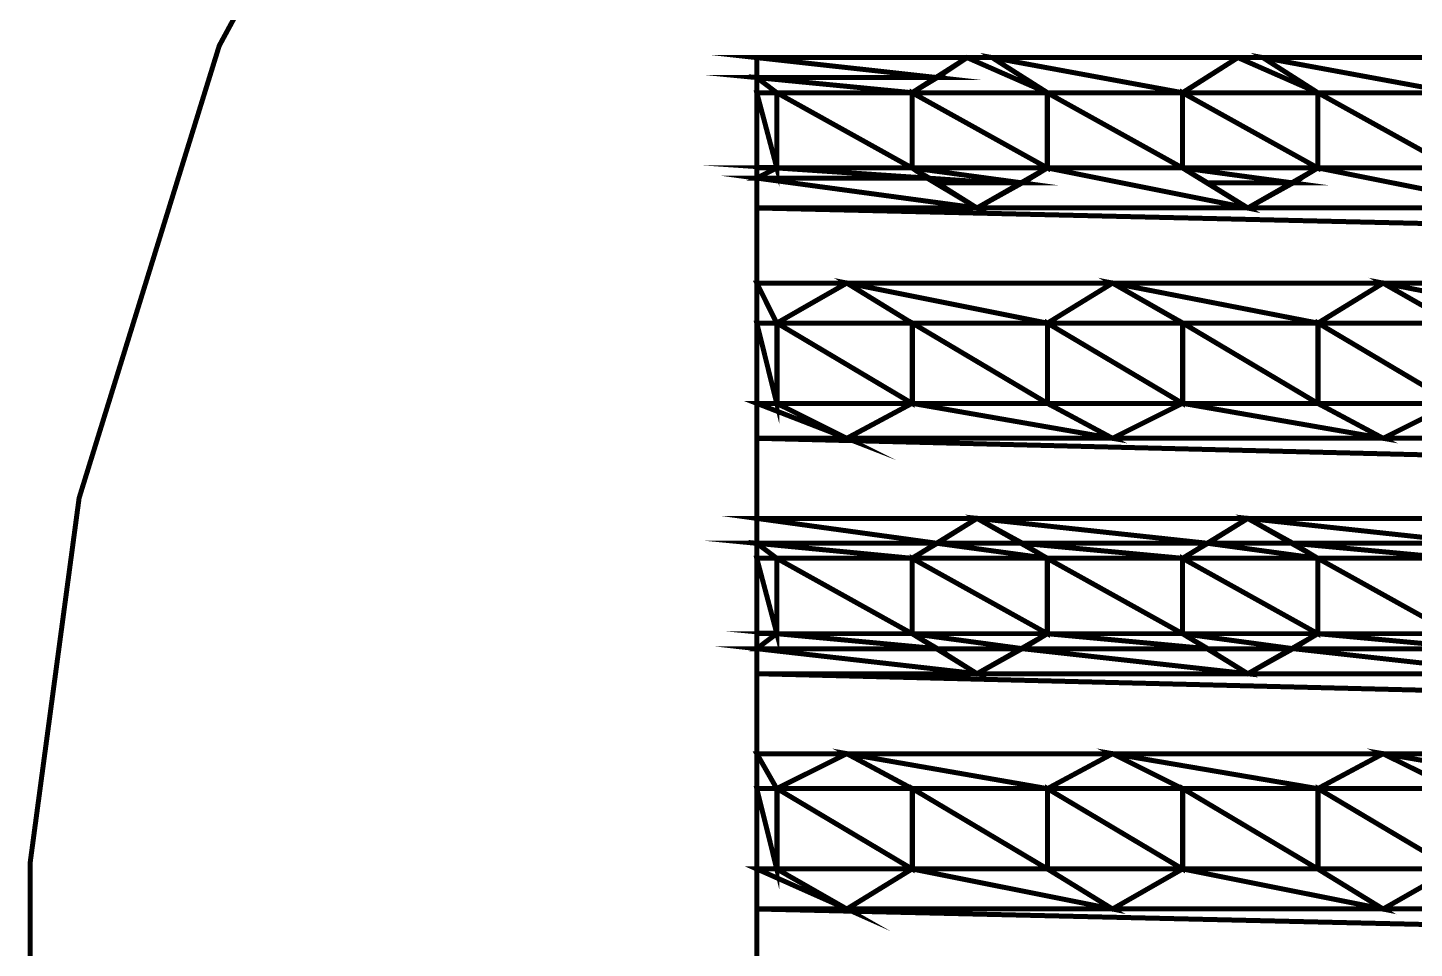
# Model space of a CAD drawing. Header units: metres. Extents: x -593 to 248, y 430 to 1024.
# Drawn here: x -419.26 to -407.53, y 550.85 to 558.65 of the extents above; entities that cross this region are included whole.
import ezdxf

# ---------------------------------------------------------------- set-up
doc = ezdxf.new("R2010")
doc.units = ezdxf.units.M
doc.header["$MEASUREMENT"] = 0
for name, color, linetype in [('C00-00-00-BLACK', 7, 'Continuous'), ('C00-7E-FF', 150, 'Continuous'), ('C62-64-65', 252, 'Continuous'), ('C93-95-97', 253, 'Continuous')]:
    doc.layers.add(name, color=color, linetype=linetype)

msp = doc.modelspace()

# ---------------------------------------------------------------- linework, layer by layer
at = {"layer": 'C00-00-00-BLACK', "const_width": 0.0423}
for points in [[(-413.091, 558.395), (-385.736, 558.395)], [(-413.091, 544.914), (-413.091, 558.395)], [(-411.777, 558.098), (-411.311, 558.395)], [(-411.099, 558.395), (-410.631, 558.098)], [(-409.488, 558.098), (-409.019, 558.395)], [(-408.808, 558.395), (-408.343, 558.098)], [(-413.091, 558.226), (-412.922, 558.098)], [(-412.922, 558.098), (-412.922, 557.461)], [(-411.777, 558.098), (-411.777, 557.461)], [(-410.631, 558.098), (-410.631, 557.461)], [(-409.488, 558.098), (-409.488, 557.461)], [(-408.343, 558.098), (-408.343, 557.461)], [(-413.091, 557.375), (-412.922, 557.461)], [(-411.777, 557.461), (-411.227, 557.122)], [(-411.227, 557.122), (-410.631, 557.461)], [(-409.488, 557.461), (-408.935, 557.122)], [(-408.935, 557.122), (-408.343, 557.461)], [(-412.922, 556.147), (-412.329, 556.486)], [(-412.329, 556.486), (-411.777, 556.147)], [(-410.631, 556.147), (-410.08, 556.486)], [(-410.08, 556.486), (-409.488, 556.147)], [(-408.343, 556.147), (-407.79, 556.486)], [(-407.79, 556.486), (-407.196, 556.147)], [(-412.922, 556.147), (-412.922, 555.468)], [(-411.777, 556.147), (-411.777, 555.468)], [(-410.631, 556.147), (-410.631, 555.468)], [(-409.488, 556.147), (-409.488, 555.468)], [(-408.343, 556.147), (-408.343, 555.468)], [(-412.922, 555.468), (-412.329, 555.172)], [(-412.329, 555.172), (-411.777, 555.468)], [(-410.631, 555.468), (-410.08, 555.172)], [(-410.08, 555.172), (-409.488, 555.468)], [(-408.343, 555.468), (-407.79, 555.172)], [(-407.79, 555.172), (-407.196, 555.468)], [(-411.777, 554.156), (-411.227, 554.494)], [(-411.227, 554.494), (-410.631, 554.156)], [(-409.488, 554.156), (-408.935, 554.494)], [(-408.935, 554.494), (-408.343, 554.156)], [(-413.091, 554.283), (-412.922, 554.156)], [(-412.922, 554.156), (-412.922, 553.518)], [(-411.777, 554.156), (-411.777, 553.518)], [(-410.631, 554.156), (-410.631, 553.518)], [(-409.488, 554.156), (-409.488, 553.518)], [(-408.343, 554.156), (-408.343, 553.518)], [(-413.091, 553.391), (-412.922, 553.518)], [(-411.777, 553.518), (-411.227, 553.179)], [(-411.227, 553.179), (-410.631, 553.518)], [(-409.488, 553.518), (-408.935, 553.179)], [(-408.935, 553.179), (-408.343, 553.518)], [(-412.922, 552.206), (-412.329, 552.502)], [(-412.329, 552.502), (-411.777, 552.206)], [(-410.631, 552.206), (-410.08, 552.502)], [(-410.08, 552.502), (-409.488, 552.206)], [(-408.343, 552.206), (-407.79, 552.502)], [(-407.79, 552.502), (-407.196, 552.206)], [(-412.922, 552.206), (-412.922, 551.526)], [(-411.777, 552.206), (-411.777, 551.526)], [(-410.631, 552.206), (-410.631, 551.526)], [(-409.488, 552.206), (-409.488, 551.526)], [(-408.343, 552.206), (-408.343, 551.526)], [(-412.922, 551.526), (-412.329, 551.187)], [(-412.329, 551.187), (-411.777, 551.526)], [(-410.631, 551.526), (-410.08, 551.187)], [(-410.08, 551.187), (-409.488, 551.526)], [(-408.343, 551.526), (-407.79, 551.187)], [(-407.79, 551.187), (-407.196, 551.526)]]:
    msp.add_lwpolyline(points, dxfattribs=at)
at = {"layer": 'C00-7E-FF', "const_width": 0.0423}
msp.add_lwpolyline([(-415.763, 561.96), (-417.64, 558.496), (-418.826, 554.667), (-419.24, 551.582), (-419.24, 550.553), (-419.24, 549.529), (-418.826, 546.453), (-417.64, 542.635), (-415.763, 539.178), (-413.277, 536.167), (-410.265, 533.683), (-406.806, 531.806), (-402.986, 530.621), (-399.91, 530.206), (-398.884, 530.206), (-397.856, 530.206), (-394.769, 530.621), (-390.938, 531.806)], dxfattribs=at)
at = {"layer": 'C62-64-65', "const_width": 0.0423}
for points in [[(-411.311, 558.395), (-410.634, 558.098), (-411.777, 558.098), (-411.311, 558.395)], [(-411.099, 558.395), (-411.311, 558.395), (-410.634, 558.098), (-411.099, 558.395)], [(-409.019, 558.395), (-408.343, 558.098), (-409.485, 558.098), (-409.019, 558.395)], [(-408.808, 558.395), (-409.019, 558.395), (-408.343, 558.098), (-408.808, 558.395)], [(-413.091, 558.226), (-412.922, 558.098), (-413.091, 558.098), (-413.091, 558.226)], [(-413.091, 558.098), (-412.922, 557.464), (-413.091, 557.464), (-413.091, 558.098)], [(-412.922, 558.098), (-413.091, 558.098), (-412.922, 557.464), (-412.922, 558.098)], [(-410.631, 558.098), (-411.777, 558.098), (-410.631, 557.461), (-410.631, 558.098)], [(-411.777, 558.098), (-410.631, 557.461), (-411.777, 557.461), (-411.777, 558.098)], [(-408.343, 558.098), (-409.488, 558.098), (-408.343, 557.461), (-408.343, 558.098)], [(-409.488, 558.098), (-408.343, 557.461), (-409.488, 557.461), (-409.488, 558.098)], [(-413.091, 557.461), (-412.922, 557.461), (-413.091, 557.375), (-413.091, 557.461)], [(-410.631, 557.461), (-411.777, 557.461), (-410.842, 557.334), (-410.631, 557.461)], [(-411.777, 557.461), (-410.842, 557.334), (-411.562, 557.334), (-411.777, 557.461)], [(-408.343, 557.461), (-409.488, 557.461), (-408.553, 557.334), (-408.343, 557.461)], [(-409.488, 557.461), (-408.553, 557.334), (-409.274, 557.334), (-409.488, 557.461)], [(-411.564, 557.334), (-410.845, 557.334), (-411.227, 557.122), (-411.564, 557.334)], [(-409.277, 557.334), (-408.553, 557.334), (-408.935, 557.122), (-409.277, 557.334)], [(-412.329, 556.486), (-411.777, 556.147), (-412.922, 556.147), (-412.329, 556.486)], [(-410.08, 556.486), (-409.488, 556.147), (-410.631, 556.147), (-410.08, 556.486)], [(-407.79, 556.486), (-407.196, 556.147), (-408.343, 556.147), (-407.79, 556.486)], [(-411.777, 556.147), (-412.919, 556.147), (-411.777, 555.468), (-411.777, 556.147)], [(-412.919, 556.147), (-411.777, 555.468), (-412.919, 555.468), (-412.919, 556.147)], [(-409.488, 556.147), (-410.631, 556.147), (-409.488, 555.468), (-409.488, 556.147)], [(-410.631, 556.147), (-409.488, 555.468), (-410.631, 555.468), (-410.631, 556.147)], [(-407.196, 556.147), (-408.34, 556.147), (-407.196, 555.468), (-407.196, 556.147)], [(-408.34, 556.147), (-407.196, 555.468), (-408.34, 555.468), (-408.34, 556.147)], [(-412.922, 555.468), (-411.777, 555.468), (-412.329, 555.172), (-412.922, 555.468)], [(-410.631, 555.468), (-409.488, 555.468), (-410.08, 555.172), (-410.631, 555.468)], [(-408.343, 555.468), (-407.196, 555.468), (-407.79, 555.172), (-408.343, 555.468)], [(-411.227, 554.494), (-410.845, 554.283), (-411.564, 554.283), (-411.227, 554.494)], [(-408.935, 554.494), (-408.553, 554.283), (-409.277, 554.283), (-408.935, 554.494)], [(-413.091, 554.283), (-412.922, 554.156), (-413.091, 554.156), (-413.091, 554.283)], [(-413.091, 554.156), (-412.922, 553.521), (-413.091, 553.521), (-413.091, 554.156)], [(-410.845, 554.283), (-411.564, 554.283), (-410.634, 554.156), (-410.845, 554.283)], [(-411.564, 554.283), (-410.634, 554.156), (-411.779, 554.156), (-411.564, 554.283)], [(-408.553, 554.283), (-409.274, 554.283), (-408.343, 554.156), (-408.553, 554.283)], [(-409.274, 554.283), (-408.343, 554.156), (-409.488, 554.156), (-409.274, 554.283)], [(-412.922, 554.156), (-413.091, 554.156), (-412.922, 553.521), (-412.922, 554.156)], [(-410.631, 554.156), (-411.777, 554.156), (-410.631, 553.518), (-410.631, 554.156)], [(-411.777, 554.156), (-410.631, 553.518), (-411.777, 553.518), (-411.777, 554.156)], [(-408.343, 554.156), (-409.488, 554.156), (-408.343, 553.518), (-408.343, 554.156)], [(-409.488, 554.156), (-408.343, 553.518), (-409.488, 553.518), (-409.488, 554.156)], [(-413.091, 553.518), (-412.922, 553.518), (-413.091, 553.391), (-413.091, 553.518)], [(-410.631, 553.518), (-411.777, 553.518), (-410.842, 553.391), (-410.631, 553.518)], [(-411.777, 553.518), (-410.842, 553.391), (-411.562, 553.391), (-411.777, 553.518)], [(-408.343, 553.518), (-409.488, 553.518), (-408.553, 553.391), (-408.343, 553.518)], [(-409.488, 553.518), (-408.553, 553.391), (-409.274, 553.391), (-409.488, 553.518)], [(-411.564, 553.391), (-410.845, 553.391), (-411.227, 553.179), (-411.564, 553.391)], [(-409.277, 553.391), (-408.553, 553.391), (-408.935, 553.179), (-409.277, 553.391)], [(-412.329, 552.502), (-411.777, 552.206), (-412.922, 552.206), (-412.329, 552.502)], [(-410.08, 552.502), (-409.488, 552.206), (-410.631, 552.206), (-410.08, 552.502)], [(-407.79, 552.502), (-407.196, 552.206), (-408.343, 552.206), (-407.79, 552.502)], [(-411.777, 552.206), (-412.919, 552.206), (-411.777, 551.526), (-411.777, 552.206)], [(-412.919, 552.206), (-411.777, 551.526), (-412.919, 551.526), (-412.919, 552.206)], [(-409.488, 552.206), (-410.631, 552.206), (-409.488, 551.526), (-409.488, 552.206)], [(-410.631, 552.206), (-409.488, 551.526), (-410.631, 551.526), (-410.631, 552.206)], [(-407.196, 552.206), (-408.34, 552.206), (-407.196, 551.526), (-407.196, 552.206)], [(-408.34, 552.206), (-407.196, 551.526), (-408.34, 551.526), (-408.34, 552.206)], [(-412.922, 551.526), (-411.777, 551.526), (-412.329, 551.187), (-412.922, 551.526)], [(-410.631, 551.526), (-409.488, 551.526), (-410.08, 551.187), (-410.631, 551.526)], [(-408.343, 551.526), (-407.196, 551.526), (-407.79, 551.187), (-408.343, 551.526)]]:
    msp.add_lwpolyline(points, close=True, dxfattribs=at)
at = {"layer": 'C62-64-65'}
for points in [[(-411.311, 558.395), (-410.634, 558.098), (-411.777, 558.098), (-411.311, 558.395)], [(-411.099, 558.395), (-411.311, 558.395), (-410.634, 558.098), (-411.099, 558.395)], [(-409.019, 558.395), (-408.343, 558.098), (-409.485, 558.098), (-409.019, 558.395)], [(-408.808, 558.395), (-409.019, 558.395), (-408.343, 558.098), (-408.808, 558.395)], [(-413.091, 558.226), (-412.922, 558.098), (-413.091, 558.098), (-413.091, 558.226)], [(-412.922, 558.098), (-413.091, 558.098), (-412.922, 557.464), (-412.922, 558.098)], [(-413.091, 558.098), (-412.922, 557.464), (-413.091, 557.464), (-413.091, 558.098)], [(-410.631, 558.098), (-411.777, 558.098), (-410.631, 557.461), (-410.631, 558.098)], [(-411.777, 558.098), (-410.631, 557.461), (-411.777, 557.461), (-411.777, 558.098)], [(-408.343, 558.098), (-409.488, 558.098), (-408.343, 557.461), (-408.343, 558.098)], [(-409.488, 558.098), (-408.343, 557.461), (-409.488, 557.461), (-409.488, 558.098)], [(-413.091, 557.461), (-412.922, 557.461), (-413.091, 557.375), (-413.091, 557.461)], [(-410.631, 557.461), (-411.777, 557.461), (-410.842, 557.334), (-410.631, 557.461)], [(-411.777, 557.461), (-410.842, 557.334), (-411.562, 557.334), (-411.777, 557.461)], [(-408.343, 557.461), (-409.488, 557.461), (-408.553, 557.334), (-408.343, 557.461)], [(-409.488, 557.461), (-408.553, 557.334), (-409.274, 557.334), (-409.488, 557.461)], [(-411.564, 557.334), (-410.845, 557.334), (-411.227, 557.122), (-411.564, 557.334)], [(-409.277, 557.334), (-408.553, 557.334), (-408.935, 557.122), (-409.277, 557.334)], [(-412.329, 556.486), (-411.777, 556.147), (-412.922, 556.147), (-412.329, 556.486)], [(-410.08, 556.486), (-409.488, 556.147), (-410.631, 556.147), (-410.08, 556.486)], [(-407.79, 556.486), (-407.196, 556.147), (-408.343, 556.147), (-407.79, 556.486)], [(-411.777, 556.147), (-412.919, 556.147), (-411.777, 555.468), (-411.777, 556.147)], [(-412.919, 556.147), (-411.777, 555.468), (-412.919, 555.468), (-412.919, 556.147)], [(-409.488, 556.147), (-410.631, 556.147), (-409.488, 555.468), (-409.488, 556.147)], [(-410.631, 556.147), (-409.488, 555.468), (-410.631, 555.468), (-410.631, 556.147)], [(-407.196, 556.147), (-408.34, 556.147), (-407.196, 555.468), (-407.196, 556.147)], [(-408.34, 556.147), (-407.196, 555.468), (-408.34, 555.468), (-408.34, 556.147)], [(-412.922, 555.468), (-411.777, 555.468), (-412.329, 555.172), (-412.922, 555.468)], [(-410.631, 555.468), (-409.488, 555.468), (-410.08, 555.172), (-410.631, 555.468)], [(-408.343, 555.468), (-407.196, 555.468), (-407.79, 555.172), (-408.343, 555.468)], [(-411.227, 554.494), (-410.845, 554.283), (-411.564, 554.283), (-411.227, 554.494)], [(-408.935, 554.494), (-408.553, 554.283), (-409.277, 554.283), (-408.935, 554.494)], [(-413.091, 554.283), (-412.922, 554.156), (-413.091, 554.156), (-413.091, 554.283)], [(-411.564, 554.283), (-410.634, 554.156), (-411.779, 554.156), (-411.564, 554.283)], [(-410.845, 554.283), (-411.564, 554.283), (-410.634, 554.156), (-410.845, 554.283)], [(-409.274, 554.283), (-408.343, 554.156), (-409.488, 554.156), (-409.274, 554.283)], [(-408.553, 554.283), (-409.274, 554.283), (-408.343, 554.156), (-408.553, 554.283)], [(-412.922, 554.156), (-413.091, 554.156), (-412.922, 553.521), (-412.922, 554.156)], [(-413.091, 554.156), (-412.922, 553.521), (-413.091, 553.521), (-413.091, 554.156)], [(-410.631, 554.156), (-411.777, 554.156), (-410.631, 553.518), (-410.631, 554.156)], [(-411.777, 554.156), (-410.631, 553.518), (-411.777, 553.518), (-411.777, 554.156)], [(-408.343, 554.156), (-409.488, 554.156), (-408.343, 553.518), (-408.343, 554.156)], [(-409.488, 554.156), (-408.343, 553.518), (-409.488, 553.518), (-409.488, 554.156)], [(-413.091, 553.518), (-412.922, 553.518), (-413.091, 553.391), (-413.091, 553.518)], [(-410.631, 553.518), (-411.777, 553.518), (-410.842, 553.391), (-410.631, 553.518)], [(-411.777, 553.518), (-410.842, 553.391), (-411.562, 553.391), (-411.777, 553.518)], [(-408.343, 553.518), (-409.488, 553.518), (-408.553, 553.391), (-408.343, 553.518)], [(-409.488, 553.518), (-408.553, 553.391), (-409.274, 553.391), (-409.488, 553.518)], [(-411.564, 553.391), (-410.845, 553.391), (-411.227, 553.179), (-411.564, 553.391)], [(-409.277, 553.391), (-408.553, 553.391), (-408.935, 553.179), (-409.277, 553.391)], [(-412.329, 552.502), (-411.777, 552.206), (-412.922, 552.206), (-412.329, 552.502)], [(-410.08, 552.502), (-409.488, 552.206), (-410.631, 552.206), (-410.08, 552.502)], [(-407.79, 552.502), (-407.196, 552.206), (-408.343, 552.206), (-407.79, 552.502)], [(-411.777, 552.206), (-412.919, 552.206), (-411.777, 551.526), (-411.777, 552.206)], [(-412.919, 552.206), (-411.777, 551.526), (-412.919, 551.526), (-412.919, 552.206)], [(-409.488, 552.206), (-410.631, 552.206), (-409.488, 551.526), (-409.488, 552.206)], [(-410.631, 552.206), (-409.488, 551.526), (-410.631, 551.526), (-410.631, 552.206)], [(-407.196, 552.206), (-408.34, 552.206), (-407.196, 551.526), (-407.196, 552.206)], [(-408.34, 552.206), (-407.196, 551.526), (-408.34, 551.526), (-408.34, 552.206)], [(-412.922, 551.526), (-411.777, 551.526), (-412.329, 551.187), (-412.922, 551.526)], [(-410.631, 551.526), (-409.488, 551.526), (-410.08, 551.187), (-410.631, 551.526)], [(-408.343, 551.526), (-407.196, 551.526), (-407.79, 551.187), (-408.343, 551.526)]]:
    msp.add_lwpolyline(points, close=True, dxfattribs=at)
at = {"layer": 'C93-95-97', "const_width": 0.0423}
for points in [[(-411.099, 558.395), (-409.488, 558.098), (-410.634, 558.098), (-411.099, 558.395)], [(-408.808, 558.395), (-407.196, 558.098), (-408.343, 558.098), (-408.808, 558.395)], [(-411.311, 558.395), (-413.091, 558.395), (-411.564, 558.226), (-411.311, 558.395)], [(-413.091, 558.395), (-411.564, 558.226), (-413.091, 558.226), (-413.091, 558.395)], [(-409.019, 558.395), (-411.099, 558.395), (-409.488, 558.098), (-409.019, 558.395)], [(-406.773, 558.395), (-408.808, 558.395), (-407.196, 558.098), (-406.773, 558.395)], [(-411.564, 558.226), (-413.091, 558.226), (-411.777, 558.098), (-411.564, 558.226)], [(-413.091, 558.226), (-411.777, 558.098), (-412.922, 558.098), (-413.091, 558.226)], [(-411.777, 558.098), (-412.922, 558.098), (-411.777, 557.461), (-411.777, 558.098)], [(-412.922, 558.098), (-411.777, 557.461), (-412.922, 557.461), (-412.922, 558.098)], [(-409.488, 558.098), (-410.634, 558.098), (-409.488, 557.461), (-409.488, 558.098)], [(-410.634, 558.098), (-409.488, 557.461), (-410.634, 557.461), (-410.634, 558.098)], [(-407.196, 558.098), (-408.343, 558.098), (-407.196, 557.461), (-407.196, 558.098)], [(-408.343, 558.098), (-407.196, 557.461), (-408.343, 557.461), (-408.343, 558.098)], [(-411.777, 557.461), (-412.922, 557.461), (-411.65, 557.375), (-411.777, 557.461)], [(-411.65, 557.375), (-413.091, 557.375), (-411.227, 557.122), (-411.65, 557.375)], [(-412.922, 557.461), (-411.65, 557.375), (-413.091, 557.375), (-412.922, 557.461)], [(-413.091, 557.375), (-411.227, 557.122), (-413.091, 557.122), (-413.091, 557.375)], [(-410.634, 557.461), (-408.938, 557.122), (-411.227, 557.122), (-410.634, 557.461)], [(-409.488, 557.461), (-410.634, 557.461), (-408.938, 557.122), (-409.488, 557.461)], [(-408.343, 557.461), (-406.646, 557.122), (-408.935, 557.122), (-408.343, 557.461)], [(-407.196, 557.461), (-408.343, 557.461), (-406.646, 557.122), (-407.196, 557.461)], [(-385.736, 557.122), (-413.091, 557.122), (-385.736, 556.486), (-385.736, 557.122)], [(-413.091, 557.122), (-385.736, 556.486), (-413.091, 556.486), (-413.091, 557.122)], [(-413.091, 556.486), (-412.922, 556.147), (-413.091, 556.147), (-413.091, 556.486)], [(-412.329, 556.486), (-413.091, 556.486), (-412.922, 556.147), (-412.329, 556.486)], [(-410.08, 556.486), (-412.327, 556.486), (-410.631, 556.147), (-410.08, 556.486)], [(-412.327, 556.486), (-410.631, 556.147), (-411.777, 556.147), (-412.327, 556.486)], [(-407.79, 556.486), (-410.08, 556.486), (-408.34, 556.147), (-407.79, 556.486)], [(-410.08, 556.486), (-408.34, 556.147), (-409.485, 556.147), (-410.08, 556.486)], [(-405.501, 556.486), (-407.791, 556.486), (-406.051, 556.147), (-405.501, 556.486)], [(-407.791, 556.486), (-406.051, 556.147), (-407.196, 556.147), (-407.791, 556.486)], [(-413.091, 556.147), (-412.922, 555.468), (-413.091, 555.468), (-413.091, 556.147)], [(-412.922, 556.147), (-413.091, 556.147), (-412.922, 555.468), (-412.922, 556.147)], [(-410.631, 556.147), (-411.774, 556.147), (-410.631, 555.468), (-410.631, 556.147)], [(-411.774, 556.147), (-410.631, 555.468), (-411.774, 555.468), (-411.774, 556.147)], [(-408.343, 556.147), (-409.485, 556.147), (-408.343, 555.468), (-408.343, 556.147)], [(-409.485, 556.147), (-408.343, 555.468), (-409.485, 555.468), (-409.485, 556.147)], [(-412.922, 555.468), (-413.091, 555.468), (-412.329, 555.172), (-412.922, 555.468)], [(-413.091, 555.468), (-412.329, 555.172), (-413.091, 555.172), (-413.091, 555.468)], [(-411.777, 555.468), (-410.08, 555.172), (-412.327, 555.172), (-411.777, 555.468)], [(-410.631, 555.468), (-411.777, 555.468), (-410.08, 555.172), (-410.631, 555.468)], [(-409.488, 555.468), (-407.79, 555.172), (-410.08, 555.172), (-409.488, 555.468)], [(-408.343, 555.468), (-409.488, 555.468), (-407.79, 555.172), (-408.343, 555.468)], [(-407.196, 555.468), (-405.498, 555.172), (-407.79, 555.172), (-407.196, 555.468)], [(-385.736, 555.172), (-413.091, 555.172), (-385.736, 554.494), (-385.736, 555.172)], [(-413.091, 555.172), (-385.736, 554.494), (-413.091, 554.494), (-413.091, 555.172)], [(-411.227, 554.494), (-413.091, 554.494), (-411.564, 554.283), (-411.227, 554.494)], [(-413.091, 554.494), (-411.564, 554.283), (-413.091, 554.283), (-413.091, 554.494)], [(-408.935, 554.494), (-411.227, 554.494), (-409.274, 554.283), (-408.935, 554.494)], [(-411.227, 554.494), (-409.274, 554.283), (-410.842, 554.283), (-411.227, 554.494)], [(-406.646, 554.494), (-408.938, 554.494), (-406.985, 554.283), (-406.646, 554.494)], [(-408.938, 554.494), (-406.985, 554.283), (-408.553, 554.283), (-408.938, 554.494)], [(-411.564, 554.283), (-413.091, 554.283), (-411.777, 554.156), (-411.564, 554.283)], [(-413.091, 554.283), (-411.777, 554.156), (-412.922, 554.156), (-413.091, 554.283)], [(-409.277, 554.283), (-410.845, 554.283), (-409.488, 554.156), (-409.277, 554.283)], [(-410.845, 554.283), (-409.488, 554.156), (-410.634, 554.156), (-410.845, 554.283)], [(-406.985, 554.283), (-408.553, 554.283), (-407.196, 554.156), (-406.985, 554.283)], [(-408.553, 554.283), (-407.196, 554.156), (-408.343, 554.156), (-408.553, 554.283)], [(-411.777, 554.156), (-412.922, 554.156), (-411.777, 553.518), (-411.777, 554.156)], [(-412.922, 554.156), (-411.777, 553.518), (-412.922, 553.518), (-412.922, 554.156)], [(-409.488, 554.156), (-410.634, 554.156), (-409.488, 553.518), (-409.488, 554.156)], [(-410.634, 554.156), (-409.488, 553.518), (-410.634, 553.518), (-410.634, 554.156)], [(-407.196, 554.156), (-408.343, 554.156), (-407.196, 553.518), (-407.196, 554.156)], [(-408.343, 554.156), (-407.196, 553.518), (-408.343, 553.518), (-408.343, 554.156)], [(-411.777, 553.518), (-412.922, 553.518), (-411.564, 553.391), (-411.777, 553.518)], [(-412.922, 553.518), (-411.564, 553.391), (-413.091, 553.391), (-412.922, 553.518)], [(-409.488, 553.518), (-410.634, 553.518), (-409.277, 553.391), (-409.488, 553.518)], [(-410.634, 553.518), (-409.277, 553.391), (-410.845, 553.391), (-410.634, 553.518)], [(-407.196, 553.518), (-408.343, 553.518), (-406.985, 553.391), (-407.196, 553.518)], [(-408.343, 553.518), (-406.985, 553.391), (-408.553, 553.391), (-408.343, 553.518)], [(-411.564, 553.391), (-413.091, 553.391), (-411.227, 553.179), (-411.564, 553.391)], [(-413.091, 553.391), (-411.227, 553.179), (-413.091, 553.179), (-413.091, 553.391)], [(-410.845, 553.391), (-408.938, 553.179), (-411.227, 553.179), (-410.845, 553.391)], [(-409.277, 553.391), (-410.845, 553.391), (-408.938, 553.179), (-409.277, 553.391)], [(-408.553, 553.391), (-406.646, 553.179), (-408.935, 553.179), (-408.553, 553.391)], [(-406.985, 553.391), (-408.553, 553.391), (-406.646, 553.179), (-406.985, 553.391)], [(-385.736, 553.179), (-413.091, 553.179), (-385.736, 552.502), (-385.736, 553.179)], [(-413.091, 553.179), (-385.736, 552.502), (-413.091, 552.502), (-413.091, 553.179)], [(-413.091, 552.502), (-412.922, 552.206), (-413.091, 552.206), (-413.091, 552.502)], [(-412.329, 552.502), (-413.091, 552.502), (-412.922, 552.206), (-412.329, 552.502)], [(-410.08, 552.502), (-412.327, 552.502), (-410.631, 552.206), (-410.08, 552.502)], [(-412.327, 552.502), (-410.631, 552.206), (-411.777, 552.206), (-412.327, 552.502)], [(-407.79, 552.502), (-410.08, 552.502), (-408.343, 552.206), (-407.79, 552.502)], [(-410.08, 552.502), (-408.343, 552.206), (-409.488, 552.206), (-410.08, 552.502)], [(-405.501, 552.502), (-407.791, 552.502), (-406.051, 552.206), (-405.501, 552.502)], [(-407.791, 552.502), (-406.051, 552.206), (-407.196, 552.206), (-407.791, 552.502)], [(-413.091, 552.206), (-412.922, 551.526), (-413.091, 551.526), (-413.091, 552.206)], [(-412.922, 552.206), (-413.091, 552.206), (-412.922, 551.526), (-412.922, 552.206)], [(-410.631, 552.206), (-411.774, 552.206), (-410.631, 551.526), (-410.631, 552.206)], [(-411.774, 552.206), (-410.631, 551.526), (-411.774, 551.526), (-411.774, 552.206)], [(-408.343, 552.206), (-409.485, 552.206), (-408.343, 551.526), (-408.343, 552.206)], [(-409.485, 552.206), (-408.343, 551.526), (-409.485, 551.526), (-409.485, 552.206)], [(-412.922, 551.526), (-413.091, 551.526), (-412.329, 551.187), (-412.922, 551.526)], [(-413.091, 551.526), (-412.329, 551.187), (-413.091, 551.187), (-413.091, 551.526)], [(-411.777, 551.526), (-410.08, 551.187), (-412.327, 551.187), (-411.777, 551.526)], [(-410.631, 551.526), (-411.777, 551.526), (-410.08, 551.187), (-410.631, 551.526)], [(-409.488, 551.526), (-407.791, 551.187), (-410.08, 551.187), (-409.488, 551.526)], [(-408.343, 551.526), (-409.488, 551.526), (-407.791, 551.187), (-408.343, 551.526)], [(-407.196, 551.526), (-405.501, 551.187), (-407.79, 551.187), (-407.196, 551.526)], [(-385.736, 551.187), (-413.091, 551.187), (-385.736, 550.553), (-385.736, 551.187)], [(-413.091, 551.187), (-385.736, 550.553), (-413.091, 550.553), (-413.091, 551.187)]]:
    msp.add_lwpolyline(points, close=True, dxfattribs=at)
at = {"layer": 'C93-95-97'}
for points in [[(-411.311, 558.395), (-413.091, 558.395), (-411.564, 558.226), (-411.311, 558.395)], [(-413.091, 558.395), (-411.564, 558.226), (-413.091, 558.226), (-413.091, 558.395)], [(-409.019, 558.395), (-411.099, 558.395), (-409.488, 558.098), (-409.019, 558.395)], [(-411.099, 558.395), (-409.488, 558.098), (-410.634, 558.098), (-411.099, 558.395)], [(-406.773, 558.395), (-408.808, 558.395), (-407.196, 558.098), (-406.773, 558.395)], [(-408.808, 558.395), (-407.196, 558.098), (-408.343, 558.098), (-408.808, 558.395)], [(-411.564, 558.226), (-413.091, 558.226), (-411.777, 558.098), (-411.564, 558.226)], [(-413.091, 558.226), (-411.777, 558.098), (-412.922, 558.098), (-413.091, 558.226)], [(-411.777, 558.098), (-412.922, 558.098), (-411.777, 557.461), (-411.777, 558.098)], [(-412.922, 558.098), (-411.777, 557.461), (-412.922, 557.461), (-412.922, 558.098)], [(-409.488, 558.098), (-410.634, 558.098), (-409.488, 557.461), (-409.488, 558.098)], [(-410.634, 558.098), (-409.488, 557.461), (-410.634, 557.461), (-410.634, 558.098)], [(-407.196, 558.098), (-408.343, 558.098), (-407.196, 557.461), (-407.196, 558.098)], [(-408.343, 558.098), (-407.196, 557.461), (-408.343, 557.461), (-408.343, 558.098)], [(-412.922, 557.461), (-411.65, 557.375), (-413.091, 557.375), (-412.922, 557.461)], [(-411.777, 557.461), (-412.922, 557.461), (-411.65, 557.375), (-411.777, 557.461)], [(-410.634, 557.461), (-408.938, 557.122), (-411.227, 557.122), (-410.634, 557.461)], [(-409.488, 557.461), (-410.634, 557.461), (-408.938, 557.122), (-409.488, 557.461)], [(-408.343, 557.461), (-406.646, 557.122), (-408.935, 557.122), (-408.343, 557.461)], [(-407.196, 557.461), (-408.343, 557.461), (-406.646, 557.122), (-407.196, 557.461)], [(-411.65, 557.375), (-413.091, 557.375), (-411.227, 557.122), (-411.65, 557.375)], [(-413.091, 557.375), (-411.227, 557.122), (-413.091, 557.122), (-413.091, 557.375)], [(-385.736, 557.122), (-413.091, 557.122), (-385.736, 556.486), (-385.736, 557.122)], [(-413.091, 557.122), (-385.736, 556.486), (-413.091, 556.486), (-413.091, 557.122)], [(-412.329, 556.486), (-413.091, 556.486), (-412.922, 556.147), (-412.329, 556.486)], [(-413.091, 556.486), (-412.922, 556.147), (-413.091, 556.147), (-413.091, 556.486)], [(-410.08, 556.486), (-412.327, 556.486), (-410.631, 556.147), (-410.08, 556.486)], [(-412.327, 556.486), (-410.631, 556.147), (-411.777, 556.147), (-412.327, 556.486)], [(-407.79, 556.486), (-410.08, 556.486), (-408.34, 556.147), (-407.79, 556.486)], [(-410.08, 556.486), (-408.34, 556.147), (-409.485, 556.147), (-410.08, 556.486)], [(-405.501, 556.486), (-407.791, 556.486), (-406.051, 556.147), (-405.501, 556.486)], [(-407.791, 556.486), (-406.051, 556.147), (-407.196, 556.147), (-407.791, 556.486)], [(-412.922, 556.147), (-413.091, 556.147), (-412.922, 555.468), (-412.922, 556.147)], [(-413.091, 556.147), (-412.922, 555.468), (-413.091, 555.468), (-413.091, 556.147)], [(-410.631, 556.147), (-411.774, 556.147), (-410.631, 555.468), (-410.631, 556.147)], [(-411.774, 556.147), (-410.631, 555.468), (-411.774, 555.468), (-411.774, 556.147)], [(-408.343, 556.147), (-409.485, 556.147), (-408.343, 555.468), (-408.343, 556.147)], [(-409.485, 556.147), (-408.343, 555.468), (-409.485, 555.468), (-409.485, 556.147)], [(-412.922, 555.468), (-413.091, 555.468), (-412.329, 555.172), (-412.922, 555.468)], [(-413.091, 555.468), (-412.329, 555.172), (-413.091, 555.172), (-413.091, 555.468)], [(-411.777, 555.468), (-410.08, 555.172), (-412.327, 555.172), (-411.777, 555.468)], [(-410.631, 555.468), (-411.777, 555.468), (-410.08, 555.172), (-410.631, 555.468)], [(-409.488, 555.468), (-407.79, 555.172), (-410.08, 555.172), (-409.488, 555.468)], [(-408.343, 555.468), (-409.488, 555.468), (-407.79, 555.172), (-408.343, 555.468)], [(-407.196, 555.468), (-405.498, 555.172), (-407.79, 555.172), (-407.196, 555.468)], [(-385.736, 555.172), (-413.091, 555.172), (-385.736, 554.494), (-385.736, 555.172)], [(-413.091, 555.172), (-385.736, 554.494), (-413.091, 554.494), (-413.091, 555.172)], [(-411.227, 554.494), (-413.091, 554.494), (-411.564, 554.283), (-411.227, 554.494)], [(-413.091, 554.494), (-411.564, 554.283), (-413.091, 554.283), (-413.091, 554.494)], [(-408.935, 554.494), (-411.227, 554.494), (-409.274, 554.283), (-408.935, 554.494)], [(-411.227, 554.494), (-409.274, 554.283), (-410.842, 554.283), (-411.227, 554.494)], [(-406.646, 554.494), (-408.938, 554.494), (-406.985, 554.283), (-406.646, 554.494)], [(-408.938, 554.494), (-406.985, 554.283), (-408.553, 554.283), (-408.938, 554.494)], [(-411.564, 554.283), (-413.091, 554.283), (-411.777, 554.156), (-411.564, 554.283)], [(-413.091, 554.283), (-411.777, 554.156), (-412.922, 554.156), (-413.091, 554.283)], [(-409.277, 554.283), (-410.845, 554.283), (-409.488, 554.156), (-409.277, 554.283)], [(-410.845, 554.283), (-409.488, 554.156), (-410.634, 554.156), (-410.845, 554.283)], [(-406.985, 554.283), (-408.553, 554.283), (-407.196, 554.156), (-406.985, 554.283)], [(-408.553, 554.283), (-407.196, 554.156), (-408.343, 554.156), (-408.553, 554.283)], [(-411.777, 554.156), (-412.922, 554.156), (-411.777, 553.518), (-411.777, 554.156)], [(-412.922, 554.156), (-411.777, 553.518), (-412.922, 553.518), (-412.922, 554.156)], [(-409.488, 554.156), (-410.634, 554.156), (-409.488, 553.518), (-409.488, 554.156)], [(-410.634, 554.156), (-409.488, 553.518), (-410.634, 553.518), (-410.634, 554.156)], [(-407.196, 554.156), (-408.343, 554.156), (-407.196, 553.518), (-407.196, 554.156)], [(-408.343, 554.156), (-407.196, 553.518), (-408.343, 553.518), (-408.343, 554.156)], [(-412.922, 553.518), (-411.564, 553.391), (-413.091, 553.391), (-412.922, 553.518)], [(-411.777, 553.518), (-412.922, 553.518), (-411.564, 553.391), (-411.777, 553.518)], [(-410.634, 553.518), (-409.277, 553.391), (-410.845, 553.391), (-410.634, 553.518)], [(-409.488, 553.518), (-410.634, 553.518), (-409.277, 553.391), (-409.488, 553.518)], [(-408.343, 553.518), (-406.985, 553.391), (-408.553, 553.391), (-408.343, 553.518)], [(-407.196, 553.518), (-408.343, 553.518), (-406.985, 553.391), (-407.196, 553.518)], [(-411.564, 553.391), (-413.091, 553.391), (-411.227, 553.179), (-411.564, 553.391)], [(-413.091, 553.391), (-411.227, 553.179), (-413.091, 553.179), (-413.091, 553.391)], [(-410.845, 553.391), (-408.938, 553.179), (-411.227, 553.179), (-410.845, 553.391)], [(-409.277, 553.391), (-410.845, 553.391), (-408.938, 553.179), (-409.277, 553.391)], [(-408.553, 553.391), (-406.646, 553.179), (-408.935, 553.179), (-408.553, 553.391)], [(-406.985, 553.391), (-408.553, 553.391), (-406.646, 553.179), (-406.985, 553.391)], [(-385.736, 553.179), (-413.091, 553.179), (-385.736, 552.502), (-385.736, 553.179)], [(-413.091, 553.179), (-385.736, 552.502), (-413.091, 552.502), (-413.091, 553.179)], [(-412.329, 552.502), (-413.091, 552.502), (-412.922, 552.206), (-412.329, 552.502)], [(-413.091, 552.502), (-412.922, 552.206), (-413.091, 552.206), (-413.091, 552.502)], [(-410.08, 552.502), (-412.327, 552.502), (-410.631, 552.206), (-410.08, 552.502)], [(-412.327, 552.502), (-410.631, 552.206), (-411.777, 552.206), (-412.327, 552.502)], [(-407.79, 552.502), (-410.08, 552.502), (-408.343, 552.206), (-407.79, 552.502)], [(-410.08, 552.502), (-408.343, 552.206), (-409.488, 552.206), (-410.08, 552.502)], [(-405.501, 552.502), (-407.791, 552.502), (-406.051, 552.206), (-405.501, 552.502)], [(-407.791, 552.502), (-406.051, 552.206), (-407.196, 552.206), (-407.791, 552.502)], [(-412.922, 552.206), (-413.091, 552.206), (-412.922, 551.526), (-412.922, 552.206)], [(-413.091, 552.206), (-412.922, 551.526), (-413.091, 551.526), (-413.091, 552.206)], [(-410.631, 552.206), (-411.774, 552.206), (-410.631, 551.526), (-410.631, 552.206)], [(-411.774, 552.206), (-410.631, 551.526), (-411.774, 551.526), (-411.774, 552.206)], [(-408.343, 552.206), (-409.485, 552.206), (-408.343, 551.526), (-408.343, 552.206)], [(-409.485, 552.206), (-408.343, 551.526), (-409.485, 551.526), (-409.485, 552.206)], [(-412.922, 551.526), (-413.091, 551.526), (-412.329, 551.187), (-412.922, 551.526)], [(-413.091, 551.526), (-412.329, 551.187), (-413.091, 551.187), (-413.091, 551.526)], [(-411.777, 551.526), (-410.08, 551.187), (-412.327, 551.187), (-411.777, 551.526)], [(-410.631, 551.526), (-411.777, 551.526), (-410.08, 551.187), (-410.631, 551.526)], [(-409.488, 551.526), (-407.791, 551.187), (-410.08, 551.187), (-409.488, 551.526)], [(-408.343, 551.526), (-409.488, 551.526), (-407.791, 551.187), (-408.343, 551.526)], [(-407.196, 551.526), (-405.501, 551.187), (-407.79, 551.187), (-407.196, 551.526)], [(-385.736, 551.187), (-413.091, 551.187), (-385.736, 550.553), (-385.736, 551.187)], [(-413.091, 551.187), (-385.736, 550.553), (-413.091, 550.553), (-413.091, 551.187)]]:
    msp.add_lwpolyline(points, close=True, dxfattribs=at)

doc.saveas('drawing.dxf')
